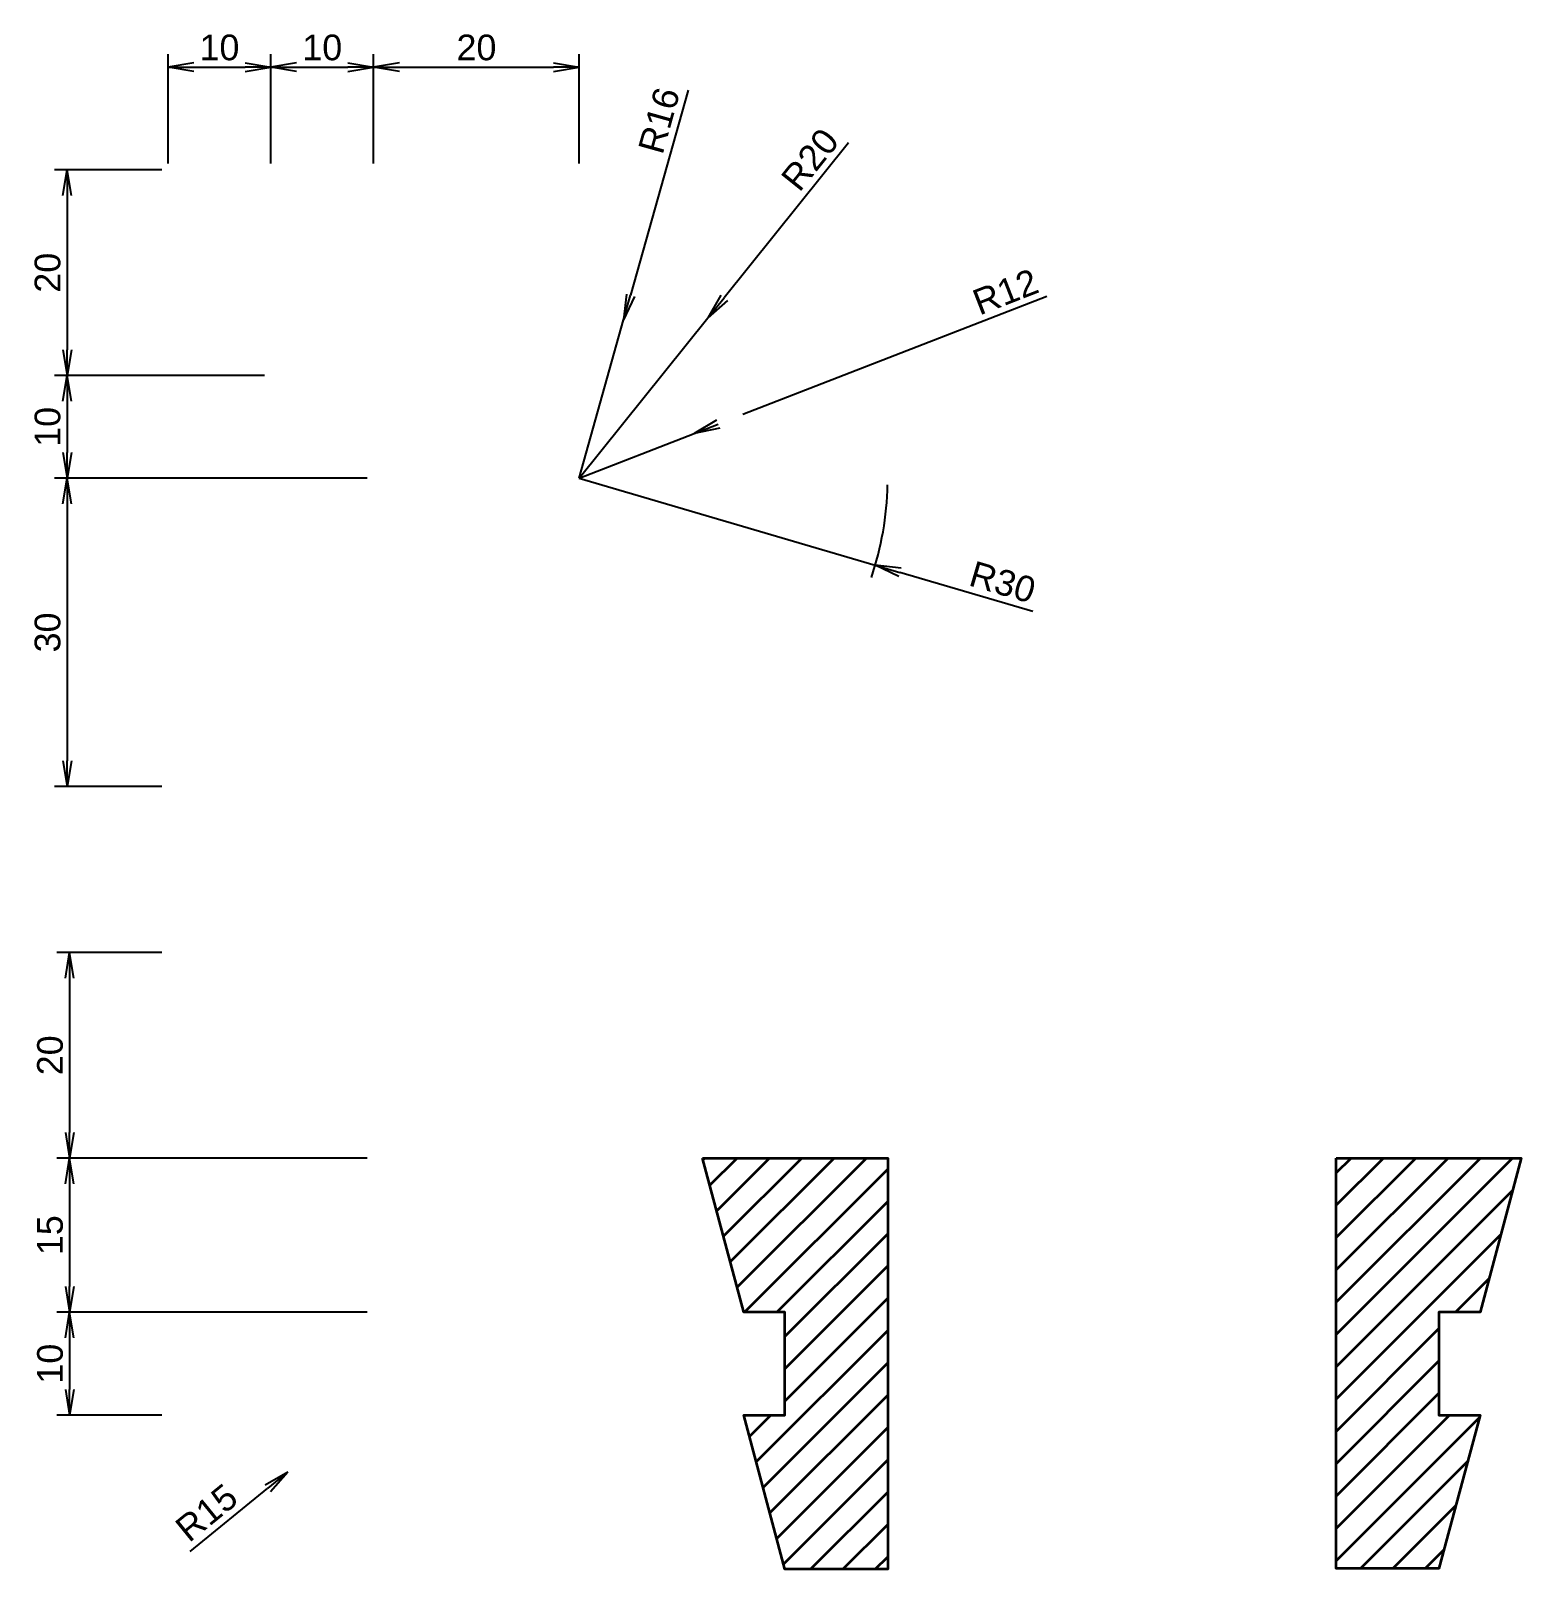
# Paper-space layout 'Layout2' of a CAD drawing. Header units: millimetres. Extents: x 32 to 177, y 29 to 179.
import ezdxf

# ---------------------------------------------------------------- set-up
doc = ezdxf.new("R2010")
doc.units = ezdxf.units.MM
doc.linetypes.add('CENTER', pattern=[50.8, 31.75, -6.35, 6.35, -6.35])
doc.layers.add('ACOTACIONES', color=40, linetype='CENTER', lineweight=35)
doc.layers.add('Layer1', color=1, linetype='Continuous', lineweight=35)
doc.styles.get("Standard").update_dxf_attribs({"font": 'arial.ttf'})
doc.dimstyles.new('ISO-25', dxfattribs={"dimtxt": 2.5, "dimasz": 2.5, "dimexe": 1.25, "dimexo": 0.625, "dimtad": 1, "dimtxsty": 'Standard', "dimblk": 'OPEN', "dimcen": 2.5, "dimadec": 0, "dimazin": 0, "dimtfac": 1, "dimtmove": 0, "dimatfit": 3, "dimfxl": 1, "dimarcsym": 0})

# ---------------------------------------------------------------- blocks, each defined once
blk = doc.blocks.new('_Open')
at = {"color": 0, "linetype": 'ByBlock', "lineweight": -2}
for p, q in [((-1, 0.167), (0, 0)), ((-1, -0.167), (0, 0)), ((0, 0), (-1, 0))]:
    blk.add_line(p, q, dxfattribs=at)
blk = doc.blocks.new('*D15')
at = {"layer": 'ACOTACIONES', "color": 0, "lineweight": -2, "transparency": 16777216}
for p, q in [((45.02, 165.7), (45.02, 176.33)), ((55.02, 165.7), (55.02, 176.33)), ((47.52, 175.08), (52.52, 175.08))]:
    blk.add_line(p, q, dxfattribs=at)
at = {"layer": 'Defpoints', "color": 0, "transparency": 16777216}
for p in [(55.02, 175.08), (45.02, 165.08), (55.02, 165.08)]:
    blk.add_point(p, dxfattribs=at)
at = {"layer": 'ACOTACIONES', "color": 0, "lineweight": -2, "transparency": 16777216, "xscale": 2.5, "yscale": 2.5, "zscale": 2.5, "rotation": 180}
blk.add_blockref('_Open', (45.02, 175.08), dxfattribs=at)
at = {"layer": 'ACOTACIONES', "color": 0, "lineweight": -2, "transparency": 16777216, "xscale": 2.5, "yscale": 2.5, "zscale": 2.5}
blk.add_blockref('_Open', (55.02, 175.08), dxfattribs=at)
at = {"layer": 'ACOTACIONES', "color": 0, "transparency": 16777216, "insert": (50.02, 176.98), "char_height": 2.5, "attachment_point": 5}
blk.add_mtext('10', dxfattribs=at)
blk = doc.blocks.new('*D16')
at = {"layer": 'ACOTACIONES', "color": 0, "lineweight": -2, "transparency": 16777216}
for p, q in [((55.02, 165.7), (55.02, 176.33)), ((65.02, 165.7), (65.02, 176.33)), ((57.52, 175.08), (62.52, 175.08))]:
    blk.add_line(p, q, dxfattribs=at)
at = {"layer": 'Defpoints', "color": 0, "transparency": 16777216}
for p in [(65.02, 175.08), (55.02, 165.08), (65.02, 165.08)]:
    blk.add_point(p, dxfattribs=at)
at = {"layer": 'ACOTACIONES', "color": 0, "lineweight": -2, "transparency": 16777216, "xscale": 2.5, "yscale": 2.5, "zscale": 2.5, "rotation": 180}
blk.add_blockref('_Open', (55.02, 175.08), dxfattribs=at)
at = {"layer": 'ACOTACIONES', "color": 0, "lineweight": -2, "transparency": 16777216, "xscale": 2.5, "yscale": 2.5, "zscale": 2.5}
blk.add_blockref('_Open', (65.02, 175.08), dxfattribs=at)
at = {"layer": 'ACOTACIONES', "color": 0, "transparency": 16777216, "insert": (60.02, 176.98), "char_height": 2.5, "attachment_point": 5}
blk.add_mtext('10', dxfattribs=at)
blk = doc.blocks.new('*D17')
at = {"layer": 'ACOTACIONES', "color": 0, "lineweight": -2, "transparency": 16777216}
for p, q in [((65.02, 165.7), (65.02, 176.33)), ((85.02, 165.7), (85.02, 176.33)), ((67.52, 175.08), (82.52, 175.08))]:
    blk.add_line(p, q, dxfattribs=at)
at = {"layer": 'Defpoints', "color": 0, "transparency": 16777216}
for p in [(85.02, 175.08), (65.02, 165.08), (85.02, 165.08)]:
    blk.add_point(p, dxfattribs=at)
at = {"layer": 'ACOTACIONES', "color": 0, "lineweight": -2, "transparency": 16777216, "xscale": 2.5, "yscale": 2.5, "zscale": 2.5, "rotation": 180}
blk.add_blockref('_Open', (65.02, 175.08), dxfattribs=at)
at = {"layer": 'ACOTACIONES', "color": 0, "lineweight": -2, "transparency": 16777216, "xscale": 2.5, "yscale": 2.5, "zscale": 2.5}
blk.add_blockref('_Open', (85.02, 175.08), dxfattribs=at)
at = {"layer": 'ACOTACIONES', "color": 0, "transparency": 16777216, "insert": (75.02, 176.98), "char_height": 2.5, "attachment_point": 5}
blk.add_mtext('20', dxfattribs=at)
blk = doc.blocks.new('*D19')
at = {"layer": 'ACOTACIONES', "color": 0, "lineweight": -2, "transparency": 16777216}
for p, q in [((44.4, 165.08), (33.96, 165.08)), ((35.21, 162.58), (35.21, 147.58)), ((54.4, 145.08), (33.96, 145.08))]:
    blk.add_line(p, q, dxfattribs=at)
at = {"layer": 'Defpoints', "color": 0, "transparency": 16777216}
for p in [(45.02, 165.08), (35.21, 145.08), (55.02, 145.08)]:
    blk.add_point(p, dxfattribs=at)
at = {"layer": 'ACOTACIONES', "color": 0, "lineweight": -2, "transparency": 16777216, "xscale": 2.5, "yscale": 2.5, "zscale": 2.5}
for p, rotation in [((35.21, 165.08), 90), ((35.21, 145.08), 270)]:
    blk.add_blockref('_Open', p, dxfattribs=dict(at, rotation=rotation))
at = {"layer": 'ACOTACIONES', "color": 0, "transparency": 16777216, "insert": (33.31, 155.08), "char_height": 2.5, "attachment_point": 5, "rotation": 90}
blk.add_mtext('20', dxfattribs=at)
blk = doc.blocks.new('*D20')
at = {"layer": 'ACOTACIONES', "color": 0, "lineweight": -2, "transparency": 16777216}
for p, q in [((54.4, 145.08), (33.96, 145.08)), ((35.21, 142.58), (35.21, 137.58)), ((64.4, 135.08), (33.96, 135.08))]:
    blk.add_line(p, q, dxfattribs=at)
at = {"layer": 'Defpoints', "color": 0, "transparency": 16777216}
for p in [(55.02, 145.08), (35.21, 135.08), (65.02, 135.08)]:
    blk.add_point(p, dxfattribs=at)
at = {"layer": 'ACOTACIONES', "color": 0, "lineweight": -2, "transparency": 16777216, "xscale": 2.5, "yscale": 2.5, "zscale": 2.5}
for p, rotation in [((35.21, 145.08), 90), ((35.21, 135.08), 270)]:
    blk.add_blockref('_Open', p, dxfattribs=dict(at, rotation=rotation))
at = {"layer": 'ACOTACIONES', "color": 0, "transparency": 16777216, "insert": (33.31, 140.08), "char_height": 2.5, "attachment_point": 5, "rotation": 90}
blk.add_mtext('10', dxfattribs=at)
blk = doc.blocks.new('*D21')
at = {"layer": 'ACOTACIONES', "color": 0, "lineweight": -2, "transparency": 16777216}
for p, q in [((64.4, 135.08), (33.96, 135.08)), ((35.21, 132.58), (35.21, 107.58)), ((44.4, 105.08), (33.96, 105.08))]:
    blk.add_line(p, q, dxfattribs=at)
at = {"layer": 'Defpoints', "color": 0, "transparency": 16777216}
for p in [(65.02, 135.08), (35.21, 105.08), (45.02, 105.08)]:
    blk.add_point(p, dxfattribs=at)
at = {"layer": 'ACOTACIONES', "color": 0, "lineweight": -2, "transparency": 16777216, "xscale": 2.5, "yscale": 2.5, "zscale": 2.5}
for p, rotation in [((35.21, 135.08), 90), ((35.21, 105.08), 270)]:
    blk.add_blockref('_Open', p, dxfattribs=dict(at, rotation=rotation))
at = {"layer": 'ACOTACIONES', "color": 0, "transparency": 16777216, "insert": (33.31, 120.08), "char_height": 2.5, "attachment_point": 5, "rotation": 90}
blk.add_mtext('30', dxfattribs=at)
blk = doc.blocks.new('*D22')
at = {"layer": 'ACOTACIONES', "color": 0, "lineweight": -2, "transparency": 16777216}
for p, q in [((44.4, 88.94), (34.2, 88.94)), ((35.45, 86.44), (35.45, 71.44)), ((64.4, 68.94), (34.2, 68.94))]:
    blk.add_line(p, q, dxfattribs=at)
at = {"layer": 'Defpoints', "color": 0, "transparency": 16777216}
for p in [(45.02, 88.94), (35.45, 68.94), (65.02, 68.94)]:
    blk.add_point(p, dxfattribs=at)
at = {"layer": 'ACOTACIONES', "color": 0, "lineweight": -2, "transparency": 16777216, "xscale": 2.5, "yscale": 2.5, "zscale": 2.5}
for p, rotation in [((35.45, 88.94), 90), ((35.45, 68.94), 270)]:
    blk.add_blockref('_Open', p, dxfattribs=dict(at, rotation=rotation))
at = {"layer": 'ACOTACIONES', "color": 0, "transparency": 16777216, "insert": (33.55, 78.94), "char_height": 2.5, "attachment_point": 5, "rotation": 90}
blk.add_mtext('20', dxfattribs=at)
blk = doc.blocks.new('*D23')
at = {"layer": 'ACOTACIONES', "color": 0, "lineweight": -2, "transparency": 16777216}
for p, q in [((64.4, 68.94), (34.2, 68.94)), ((35.45, 66.44), (35.45, 56.44)), ((64.4, 53.94), (34.2, 53.94))]:
    blk.add_line(p, q, dxfattribs=at)
at = {"layer": 'Defpoints', "color": 0, "transparency": 16777216}
for p in [(65.02, 68.94), (35.45, 53.94), (65.02, 53.94)]:
    blk.add_point(p, dxfattribs=at)
at = {"layer": 'ACOTACIONES', "color": 0, "lineweight": -2, "transparency": 16777216, "xscale": 2.5, "yscale": 2.5, "zscale": 2.5}
for p, rotation in [((35.45, 68.94), 90), ((35.45, 53.94), 270)]:
    blk.add_blockref('_Open', p, dxfattribs=dict(at, rotation=rotation))
at = {"layer": 'ACOTACIONES', "color": 0, "transparency": 16777216, "insert": (33.55, 61.44), "char_height": 2.5, "attachment_point": 5, "rotation": 90}
blk.add_mtext('15', dxfattribs=at)
blk = doc.blocks.new('*D24')
at = {"layer": 'ACOTACIONES', "color": 0, "lineweight": -2, "transparency": 16777216}
for p, q in [((64.4, 53.94), (34.2, 53.94)), ((35.45, 51.44), (35.45, 46.44)), ((44.4, 43.94), (34.2, 43.94))]:
    blk.add_line(p, q, dxfattribs=at)
at = {"layer": 'Defpoints', "color": 0, "transparency": 16777216}
for p in [(65.02, 53.94), (35.45, 43.94), (45.02, 43.94)]:
    blk.add_point(p, dxfattribs=at)
at = {"layer": 'ACOTACIONES', "color": 0, "lineweight": -2, "transparency": 16777216, "xscale": 2.5, "yscale": 2.5, "zscale": 2.5}
for p, rotation in [((35.45, 53.94), 90), ((35.45, 43.94), 270)]:
    blk.add_blockref('_Open', p, dxfattribs=dict(at, rotation=rotation))
at = {"layer": 'ACOTACIONES', "color": 0, "transparency": 16777216, "insert": (33.55, 48.94), "char_height": 2.5, "attachment_point": 5, "rotation": 90}
blk.add_mtext('10', dxfattribs=at)
blk = doc.blocks.new('*D25')
at = {"layer": 'ACOTACIONES', "color": 0, "lineweight": -2, "transparency": 16777216}
blk.add_line((47.16, 30.68), (54.72, 36.83), dxfattribs=at)
at = {"layer": 'Defpoints', "color": 0, "transparency": 16777216}
for p in [(56.66, 38.41), (45.02, 28.94)]:
    blk.add_point(p, dxfattribs=at)
at = {"layer": 'ACOTACIONES', "color": 0, "lineweight": -2, "transparency": 16777216, "xscale": 2.5, "yscale": 2.5, "zscale": 2.5, "rotation": 39.13435869570613}
blk.add_blockref('_Open', (56.66, 38.41), dxfattribs=at)
at = {"layer": 'ACOTACIONES', "color": 0, "transparency": 16777216, "insert": (48.77, 34.44), "char_height": 2.5, "attachment_point": 5, "rotation": 39.1344}
blk.add_mtext('R15', dxfattribs=at)
blk = doc.blocks.new('*D26')
at = {"layer": 'ACOTACIONES', "color": 0, "lineweight": -2, "transparency": 16777216}
for p, q in [((111.21, 167.71), (99.1, 152.63)), ((85.02, 135.08), (97.54, 150.68))]:
    blk.add_line(p, q, dxfattribs=at)
at = {"layer": 'Defpoints', "color": 0, "transparency": 16777216}
for p in [(97.54, 150.68), (85.02, 135.08)]:
    blk.add_point(p, dxfattribs=at)
at = {"layer": 'ACOTACIONES', "color": 0, "lineweight": -2, "transparency": 16777216, "xscale": 2.5, "yscale": 2.5, "zscale": 2.5, "rotation": 231.2571879416693}
blk.add_blockref('_Open', (97.54, 150.68), dxfattribs=at)
at = {"layer": 'ACOTACIONES', "color": 0, "transparency": 16777216, "insert": (107.47, 166.09), "char_height": 2.5, "attachment_point": 5, "rotation": 51.2572}
blk.add_mtext('R20', dxfattribs=at)
blk = doc.blocks.new('*D27')
at = {"layer": 'ACOTACIONES', "color": 0, "lineweight": -2, "transparency": 16777216}
for p, q in [((95.6, 172.85), (90.01, 152.89)), ((85.02, 135.08), (89.33, 150.48))]:
    blk.add_line(p, q, dxfattribs=at)
at = {"layer": 'Defpoints', "color": 0, "transparency": 16777216}
for p in [(89.33, 150.48), (85.02, 135.08)]:
    blk.add_point(p, dxfattribs=at)
at = {"layer": 'ACOTACIONES', "color": 0, "lineweight": -2, "transparency": 16777216, "xscale": 2.5, "yscale": 2.5, "zscale": 2.5, "rotation": 254.3584548489593}
blk.add_blockref('_Open', (89.33, 150.48), dxfattribs=at)
at = {"layer": 'ACOTACIONES', "color": 0, "transparency": 16777216, "insert": (92.79, 169.89), "char_height": 2.5, "attachment_point": 5, "rotation": 74.3585}
blk.add_mtext('R16', dxfattribs=at)
blk = doc.blocks.new('*D28')
at = {"layer": 'ACOTACIONES', "color": 0, "lineweight": -2, "transparency": 16777216}
for p, q in [((130.51, 152.78), (98.53, 140.34)), ((85.02, 135.08), (96.2, 139.43))]:
    blk.add_line(p, q, dxfattribs=at)
at = {"layer": 'Defpoints', "color": 0, "transparency": 16777216}
for p in [(96.2, 139.43), (85.02, 135.08)]:
    blk.add_point(p, dxfattribs=at)
at = {"layer": 'ACOTACIONES', "color": 0, "lineweight": -2, "transparency": 16777216, "xscale": 2.5, "yscale": 2.5, "zscale": 2.5, "rotation": 201.2697724690259}
blk.add_blockref('_Open', (96.2, 139.43), dxfattribs=at)
at = {"layer": 'ACOTACIONES', "color": 0, "transparency": 16777216, "insert": (126.47, 153.23), "char_height": 2.5, "attachment_point": 5, "rotation": 21.2698}
blk.add_mtext('R12', dxfattribs=at)
blk = doc.blocks.new('*D29')
at = {"layer": 'ACOTACIONES', "color": 0, "lineweight": -2, "transparency": 16777216}
for p, q in [((85.02, 135.08), (113.81, 126.63)), ((129.13, 122.13), (116.21, 125.92))]:
    blk.add_line(p, q, dxfattribs=at)
blk.add_arc((85.02, 135.08), 30, 341.2554, 358.8063, dxfattribs=at)
at = {"layer": 'Defpoints', "color": 0, "transparency": 16777216}
for p in [(85.02, 135.08), (113.81, 126.63)]:
    blk.add_point(p, dxfattribs=at)
at = {"layer": 'ACOTACIONES', "color": 0, "lineweight": -2, "transparency": 16777216, "xscale": 2.5, "yscale": 2.5, "zscale": 2.5, "rotation": 163.6427635831777}
blk.add_blockref('_Open', (113.81, 126.63), dxfattribs=at)
at = {"layer": 'ACOTACIONES', "color": 0, "transparency": 16777216, "insert": (126.2, 124.97), "char_height": 2.5, "attachment_point": 5, "rotation": 343.6428}
blk.add_mtext('R30', dxfattribs=at)

psp = doc.layouts.new('Layout2')

# ---------------------------------------------------------------- hatches: boundary and pattern name
at = {"layer": 'Layer1'}
h = psp.add_hatch(dxfattribs=at)
h.set_pattern_fill('ANSI31', color=256, scale=0.7)
h.paths.add_polyline_path([(115.021, 68.943), (97.021, 68.943), (101.021, 53.943), (105.021, 53.943), (105.021, 43.943), (101.021, 43.943), (105.021, 28.943), (115.021, 28.943)])
h.paths.add_polyline_path([(176.642, 68.943), (158.642, 68.943), (158.642, 29.014), (168.642, 29.014), (172.642, 43.943), (168.642, 43.943), (168.642, 53.943), (172.642, 53.943)])

# ---------------------------------------------------------------- linework, layer by layer
for points in [[(97.021, 68.943), (115.021, 68.943), (115.021, 28.943), (105.021, 28.943), (101.021, 43.943), (105.021, 43.943), (105.021, 53.943), (101.021, 53.943), (97.021, 68.943)], [(158.642, 68.943), (176.642, 68.943), (172.642, 53.943), (168.642, 53.943), (168.642, 43.943), (172.642, 43.943), (168.642, 29.014), (158.642, 29.014), (158.642, 68.943)]]:
    psp.add_lwpolyline(points, dxfattribs=at)

# ---------------------------------------------------------------- dimensions: what is measured, and where the dimension line sits
at = {"layer": 'ACOTACIONES'}
for base, p1, p2, override, picture, middle in [((55.021, 175.077), (45.021, 165.077), (55.021, 165.077), {"dimlfac": -1}, '*D15', (50.021, 176.978)), ((65.021, 175.077), (55.021, 165.077), (65.021, 165.077), {"dimlfac": -1, "dimtmove": 1}, '*D16', (60.021, 176.978)), ((85.021, 175.077), (65.021, 165.077), (85.021, 165.077), {"dimlfac": -1, "dimtmove": 1}, '*D17', (75.021, 176.978))]:
    dim = psp.add_linear_dim(base=base, p1=p1, p2=p2, dimstyle='ISO-25', override=override, dxfattribs=at)
    dim.commit()
    dim.dimension.update_dxf_attribs({"geometry": picture, "text_midpoint": middle})
for center, mpoint, picture, middle in [((85.021, 135.077), (89.335, 150.484), '*D27', (94.623, 169.373)), ((85.021, 135.077), (97.537, 150.676), '*D26', (108.95, 164.9)), ((85.021, 135.077), (96.203, 139.43), '*D28', (127.157, 151.479)), ((85.021, 135.077), (113.807, 126.628), '*D29', (125.665, 123.148)), ((45.021, 28.943), (56.656, 38.41), '*D25', (49.969, 32.968))]:
    dim = psp.add_radius_dim(center=center, mpoint=mpoint, dimstyle='ISO-25', override={"dimlfac": -1}, dxfattribs=at)
    dim.commit()
    dim.dimension.update_dxf_attribs({"geometry": picture, "text_midpoint": middle, "dimtype": 164})
for base, p1, p2, override, picture, middle in [((35.211, 145.077), (45.021, 165.077), (55.021, 145.077), {"dimlfac": -1}, '*D19', (33.31, 155.077)), ((35.211, 135.077), (55.021, 145.077), (65.021, 135.077), {"dimlfac": -1, "dimtmove": 1}, '*D20', (33.31, 140.077)), ((35.211, 105.077), (65.021, 135.077), (45.021, 105.077), {"dimlfac": -1, "dimtmove": 1}, '*D21', (33.309, 120.077)), ((35.448, 68.943), (45.021, 88.943), (65.021, 68.943), {"dimlfac": -1}, '*D22', (33.547, 78.943)), ((35.448, 53.943), (65.021, 68.943), (65.021, 53.943), {"dimlfac": -1, "dimtmove": 1}, '*D23', (33.547, 61.443)), ((35.448, 43.943), (65.021, 53.943), (45.021, 43.943), {"dimlfac": -1, "dimtmove": 1}, '*D24', (33.547, 48.943))]:
    dim = psp.add_linear_dim(base=base, p1=p1, p2=p2, angle=90, dimstyle='ISO-25', override=override, dxfattribs=at)
    dim.commit()
    dim.dimension.update_dxf_attribs({"geometry": picture, "text_midpoint": middle})

doc.saveas('drawing.dxf')
